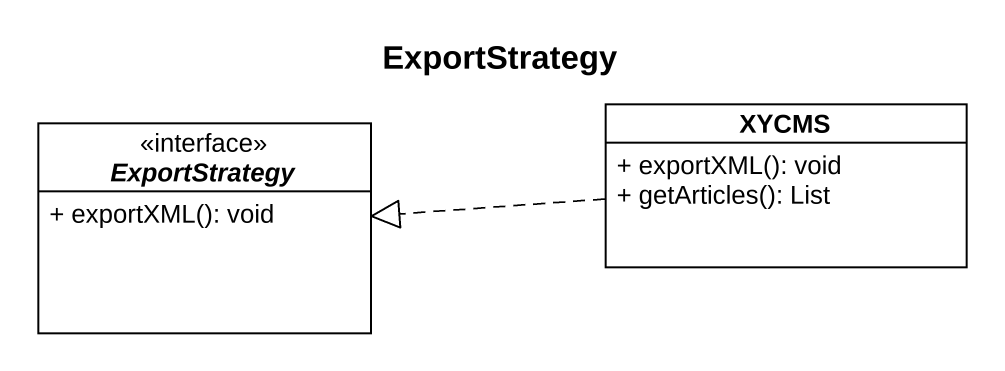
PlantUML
@startuml
title ExportStrategy
hide circle
hide empty members
skinparam classAttributeIconSize 0
interface ExportStrategy <<interface>> {
  + exportXML(): void
}
class XYCMS {
  + exportXML(): void
  + getArticles(): List
}
XYCMS .left.|> ExportStrategy
@enduml
